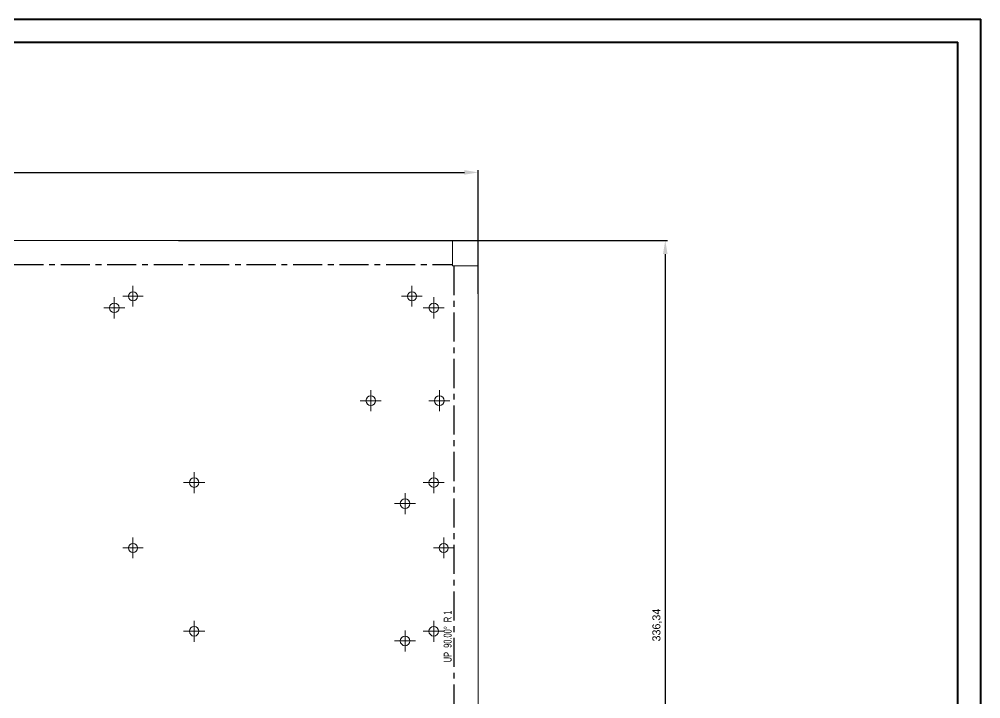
# Model space of a CAD drawing. Header units: millimetres. Extents: x 0 to 841, y 0 to 594.
# Drawn here: x 420.6 to 841.1, y 297.2 to 594.2 of the extents above; entities that cross this region are included whole.
import ezdxf

# ---------------------------------------------------------------- set-up
doc = ezdxf.new("R2010")
doc.units = ezdxf.units.MM
doc.header["$PDSIZE"] = -1
doc.linetypes.add('CENTERX2', pattern=[20.32, 12.7, -2.54, 2.54, -2.54])
doc.styles.add('SLDTEXTSTYLE2', font='TXT', dxfattribs={"width": 0.671875})
doc.dimstyles.new('ISO-25', dxfattribs={"dimtxt": 2.5, "dimasz": 2.5, "dimexe": 1.25, "dimexo": 0.625, "dimtad": 1, "dimtxsty": 'Standard', "dimcen": 2.5, "dimadec": 0, "dimazin": 0, "dimtfac": 1, "dimtmove": 0, "dimatfit": 3, "dimfxl": 1, "dimarcsym": 0})

# ---------------------------------------------------------------- blocks, each defined once
blk = doc.blocks.new('SW_CENTERMARKSYMBOL_7')
at = {"color": 0, "linetype": 'Continuous', "lineweight": 0}
for p, q in [((0, 2.5), (0, 4.6)), ((-2.5, 0), (-4.6, 0)), ((0, 0), (-2.5, 0)), ((0, 0), (0, 2.5)), ((0, 0), (2.5, 0)), ((0, 0), (0, -2.5)), ((2.5, 0), (4.6, 0)), ((0, -2.5), (0, -4.6))]:
    blk.add_line(p, q, dxfattribs=at)
blk = doc.blocks.new('SW_CENTERMARKSYMBOL_8')
at = {"color": 0, "linetype": 'Continuous', "lineweight": 0}
for p, q in [((0, 2.5), (0, 4.6)), ((-2.5, 0), (-4.6, 0)), ((0, 0), (-2.5, 0)), ((0, 0), (0, 2.5)), ((0, 0), (2.5, 0)), ((0, 0), (0, -2.5)), ((2.5, 0), (4.6, 0)), ((0, -2.5), (0, -4.6))]:
    blk.add_line(p, q, dxfattribs=at)
blk = doc.blocks.new('SW_CENTERMARKSYMBOL_16')
at = {"color": 0, "linetype": 'Continuous', "lineweight": 0}
for p, q in [((0, 2.5), (0, 4.6)), ((-2.5, 0), (-4.6, 0)), ((0, 0), (-2.5, 0)), ((0, 0), (0, 2.5)), ((0, 0), (2.5, 0)), ((0, 0), (0, -2.5)), ((2.5, 0), (4.6, 0)), ((0, -2.5), (0, -4.6))]:
    blk.add_line(p, q, dxfattribs=at)
blk = doc.blocks.new('SW_CENTERMARKSYMBOL_17')
at = {"color": 0, "linetype": 'Continuous', "lineweight": 0}
for p, q in [((0, 2.5), (0, 4.6)), ((-2.5, 0), (-4.6, 0)), ((0, 0), (-2.5, 0)), ((0, 0), (0, 2.5)), ((0, 0), (2.5, 0)), ((0, 0), (0, -2.5)), ((2.5, 0), (4.6, 0)), ((0, -2.5), (0, -4.6))]:
    blk.add_line(p, q, dxfattribs=at)
blk = doc.blocks.new('SW_CENTERMARKSYMBOL_20')
at = {"color": 0, "linetype": 'Continuous', "lineweight": 0}
for p, q in [((0, 2.5), (0, 4.6)), ((-2.5, 0), (-4.6, 0)), ((0, 0), (-2.5, 0)), ((0, 0), (0, 2.5)), ((0, 0), (2.5, 0)), ((0, 0), (0, -2.5)), ((2.5, 0), (4.6, 0)), ((0, -2.5), (0, -4.6))]:
    blk.add_line(p, q, dxfattribs=at)
blk = doc.blocks.new('SW_CENTERMARKSYMBOL_21')
at = {"color": 0, "linetype": 'Continuous', "lineweight": 0}
for p, q in [((0, 2.5), (0, 4.6)), ((-2.5, 0), (-4.6, 0)), ((0, 0), (-2.5, 0)), ((0, 0), (0, 2.5)), ((0, 0), (2.5, 0)), ((0, 0), (0, -2.5)), ((2.5, 0), (4.6, 0)), ((0, -2.5), (0, -4.6))]:
    blk.add_line(p, q, dxfattribs=at)
blk = doc.blocks.new('SW_CENTERMARKSYMBOL_29')
at = {"color": 0, "linetype": 'Continuous', "lineweight": 0}
for p, q in [((0, 2.5), (0, 4.5)), ((-2.5, 0), (-4.5, 0)), ((0, 0), (-2.5, 0)), ((0, 0), (0, 2.5)), ((0, 0), (2.5, 0)), ((0, 0), (0, -2.5)), ((2.5, 0), (4.5, 0)), ((0, -2.5), (0, -4.5))]:
    blk.add_line(p, q, dxfattribs=at)
blk = doc.blocks.new('SW_CENTERMARKSYMBOL_30')
at = {"color": 0, "linetype": 'Continuous', "lineweight": 0}
for p, q in [((0, 2.5), (0, 4.5)), ((-2.5, 0), (-4.5, 0)), ((0, 0), (-2.5, 0)), ((0, 0), (0, 2.5)), ((0, 0), (2.5, 0)), ((0, 0), (0, -2.5)), ((2.5, 0), (4.5, 0)), ((0, -2.5), (0, -4.5))]:
    blk.add_line(p, q, dxfattribs=at)
blk = doc.blocks.new('SW_CENTERMARKSYMBOL_31')
at = {"color": 0, "linetype": 'Continuous', "lineweight": 0}
for p, q in [((0, 2.5), (0, 4.5)), ((-2.5, 0), (-4.5, 0)), ((0, 0), (-2.5, 0)), ((0, 0), (0, 2.5)), ((0, 0), (2.5, 0)), ((0, 0), (0, -2.5)), ((2.5, 0), (4.5, 0)), ((0, -2.5), (0, -4.5))]:
    blk.add_line(p, q, dxfattribs=at)
blk = doc.blocks.new('SW_CENTERMARKSYMBOL_35')
at = {"color": 0, "linetype": 'Continuous', "lineweight": 0}
for p, q in [((0, 2.5), (0, 4.5)), ((-2.5, 0), (-4.5, 0)), ((0, 0), (-2.5, 0)), ((0, 0), (0, 2.5)), ((0, 0), (2.5, 0)), ((0, 0), (0, -2.5)), ((2.5, 0), (4.5, 0)), ((0, -2.5), (0, -4.5))]:
    blk.add_line(p, q, dxfattribs=at)
blk = doc.blocks.new('SW_CENTERMARKSYMBOL_39')
at = {"color": 0, "linetype": 'Continuous', "lineweight": 0}
for p, q in [((0, 2.5), (0, 4.6)), ((-2.5, 0), (-4.6, 0)), ((0, 0), (-2.5, 0)), ((0, 0), (0, 2.5)), ((0, 0), (2.5, 0)), ((0, 0), (0, -2.5)), ((2.5, 0), (4.6, 0)), ((0, -2.5), (0, -4.6))]:
    blk.add_line(p, q, dxfattribs=at)
blk = doc.blocks.new('SW_CENTERMARKSYMBOL_40')
at = {"color": 0, "linetype": 'Continuous', "lineweight": 0}
for p, q in [((0, 2.5), (0, 4.6)), ((-2.5, 0), (-4.6, 0)), ((0, 0), (-2.5, 0)), ((0, 0), (0, 2.5)), ((0, 0), (2.5, 0)), ((0, 0), (0, -2.5)), ((2.5, 0), (4.6, 0)), ((0, -2.5), (0, -4.6))]:
    blk.add_line(p, q, dxfattribs=at)
blk = doc.blocks.new('SW_CENTERMARKSYMBOL_41')
at = {"color": 0, "linetype": 'Continuous', "lineweight": 0}
for p, q in [((0, 2.5), (0, 4.6)), ((-2.5, 0), (-4.6, 0)), ((0, 0), (-2.5, 0)), ((0, 0), (0, 2.5)), ((0, 0), (2.5, 0)), ((0, 0), (0, -2.5)), ((2.5, 0), (4.6, 0)), ((0, -2.5), (0, -4.6))]:
    blk.add_line(p, q, dxfattribs=at)
blk = doc.blocks.new('SW_CENTERMARKSYMBOL_42')
at = {"color": 0, "linetype": 'Continuous', "lineweight": 0}
for p, q in [((0, 2.5), (0, 4.6)), ((-2.5, 0), (-4.6, 0)), ((0, 0), (-2.5, 0)), ((0, 0), (0, 2.5)), ((0, 0), (2.5, 0)), ((0, 0), (0, -2.5)), ((2.5, 0), (4.6, 0)), ((0, -2.5), (0, -4.6))]:
    blk.add_line(p, q, dxfattribs=at)
blk = doc.blocks.new('*D54')
at = {"color": 0, "lineweight": -2}
for p, q in [((163.38, 474.19), (163.38, 528.27)), ((169.38, 527.27), (615.26, 527.27)), ((621.26, 474.19), (621.26, 528.27))]:
    blk.add_line(p, q, dxfattribs=at)
at = {"color": 0}
for points in [[(169.38, 528.27), (169.38, 526.27), (163.38, 527.27)], [(615.26, 528.27), (615.26, 526.27), (621.26, 527.27)]]:
    blk.add_solid(points, dxfattribs=at)
at = {"layer": 'Defpoints', "color": 0}
for p in [(621.26, 527.27), (163.38, 473.19), (621.26, 473.19)]:
    blk.add_point(p, dxfattribs=at)
at = {"color": 0, "insert": (392.32, 530.84), "char_height": 3.5, "attachment_point": 5}
blk.add_mtext('457,88', dxfattribs=at)
blk = doc.blocks.new('*D55')
at = {"color": 0, "lineweight": -2}
for p, q in [((490.25, 497.58), (704.11, 497.58)), ((703.11, 491.58), (703.11, 167.24)), ((519.06, 161.24), (704.11, 161.24))]:
    blk.add_line(p, q, dxfattribs=at)
at = {"color": 0}
for points in [[(702.11, 491.58), (704.11, 491.58), (703.11, 497.58)], [(702.11, 167.24), (704.11, 167.24), (703.11, 161.24)]]:
    blk.add_solid(points, dxfattribs=at)
at = {"layer": 'Defpoints', "color": 0}
for p in [(489.25, 497.58), (518.06, 161.24), (703.11, 161.24)]:
    blk.add_point(p, dxfattribs=at)
at = {"color": 0, "insert": (699.55, 329.41), "char_height": 3.5, "attachment_point": 5, "rotation": 90}
blk.add_mtext('336,34', dxfattribs=at)

msp = doc.modelspace()

# ---------------------------------------------------------------- linework, layer by layer
at = {"color": 7, "linetype": 'Continuous', "lineweight": 40}
for p, q in [((0.079, 594.215), (841.079, 594.215)), ((841.079, 0.215), (841.079, 594.215)), ((25.079, 584.215), (831.079, 584.215)), ((831.079, 10.215), (831.079, 584.215))]:
    msp.add_line(p, q, dxfattribs=at)
at = {"color": 7, "linetype": 'Continuous', "lineweight": 15}
for p, q in [((174.588, 497.58), (610.047, 497.58)), ((610.047, 486.367), (610.047, 497.58)), ((610.047, 486.367), (621.259, 486.367)), ((621.259, 486.367), (621.259, 172.449))]:
    msp.add_line(p, q, dxfattribs=at)
at = {"color": 7, "linetype": 'CENTERX2'}
for p, q in [((174.588, 487.009), (610.047, 487.009)), ((610.688, 486.367), (610.688, 172.449))]:
    msp.add_line(p, q, dxfattribs=at)
at = {"color": 7, "linetype": 'Continuous', "lineweight": 15}
for centre, radius in [((470.318, 473.138), 2), ((592.318, 473.138), 2), ((462.168, 468.068), 2.1), ((601.868, 468.068), 2.1), ((574.318, 427.488), 2.1), ((604.318, 427.488), 2.1), ((497.078, 391.718), 2.1), ((601.848, 391.718), 2.1), ((589.318, 382.488), 2.1), ((470.318, 363.138), 2), ((606.218, 363.138), 2), ((497.078, 326.718), 2.1), ((601.848, 326.718), 2.1), ((589.318, 322.488), 2.1)]:
    msp.add_circle(centre, radius, dxfattribs=at)

# ---------------------------------------------------------------- block references
at = {"color": 7, "linetype": 'Continuous', "lineweight": 0}
for name, p in [('SW_CENTERMARKSYMBOL_31', (470.318, 473.138)), ('SW_CENTERMARKSYMBOL_30', (592.318, 473.138)), ('SW_CENTERMARKSYMBOL_8', (462.168, 468.068)), ('SW_CENTERMARKSYMBOL_7', (601.868, 468.068)), ('SW_CENTERMARKSYMBOL_40', (574.318, 427.488)), ('SW_CENTERMARKSYMBOL_39', (604.318, 427.488)), ('SW_CENTERMARKSYMBOL_20', (497.078, 391.718)), ('SW_CENTERMARKSYMBOL_21', (601.848, 391.718)), ('SW_CENTERMARKSYMBOL_41', (589.318, 382.488)), ('SW_CENTERMARKSYMBOL_35', (470.318, 363.138)), ('SW_CENTERMARKSYMBOL_29', (606.218, 363.138)), ('SW_CENTERMARKSYMBOL_16', (497.078, 326.718)), ('SW_CENTERMARKSYMBOL_17', (601.848, 326.718)), ('SW_CENTERMARKSYMBOL_42', (589.318, 322.488))]:
    msp.add_blockref(name, p, dxfattribs=at)

# ---------------------------------------------------------------- texts
at = {"color": 7, "linetype": 'Continuous', "lineweight": 0, "insert": (606.179, 313.157), "char_height": 3.5, "attachment_point": 1, "rotation": 90, "style": 'SLDTEXTSTYLE2'}
msp.add_mtext('UP  90.00°  R 1 ', dxfattribs=at)

# ---------------------------------------------------------------- dimensions: what is measured, and where the dimension line sits
dim = msp.add_linear_dim(base=(621.259, 527.273), p1=(163.376, 473.194), p2=(621.259, 473.194), dimstyle='ISO-25', override={"dimtxt": 3.5, "dimasz": 6, "dimexe": 1, "dimexo": 1, "dimgap": 1.524, "dimzin": 0, "dimadec": 2, "dimtzin": 0})
dim.commit()
dim.dimension.update_dxf_attribs({"geometry": '*D54', "text_midpoint": (392.318, 530.839)})
dim = msp.add_linear_dim(base=(703.113, 161.236), p1=(489.255, 497.58), p2=(518.06, 161.236), angle=90, dimstyle='ISO-25', override={"dimtxt": 3.5, "dimasz": 6, "dimexe": 1, "dimexo": 1, "dimgap": 1.524, "dimzin": 0, "dimadec": 2, "dimtzin": 0})
dim.commit()
dim.dimension.update_dxf_attribs({"geometry": '*D55', "text_midpoint": (699.547, 329.408)})

doc.saveas('drawing.dxf')
